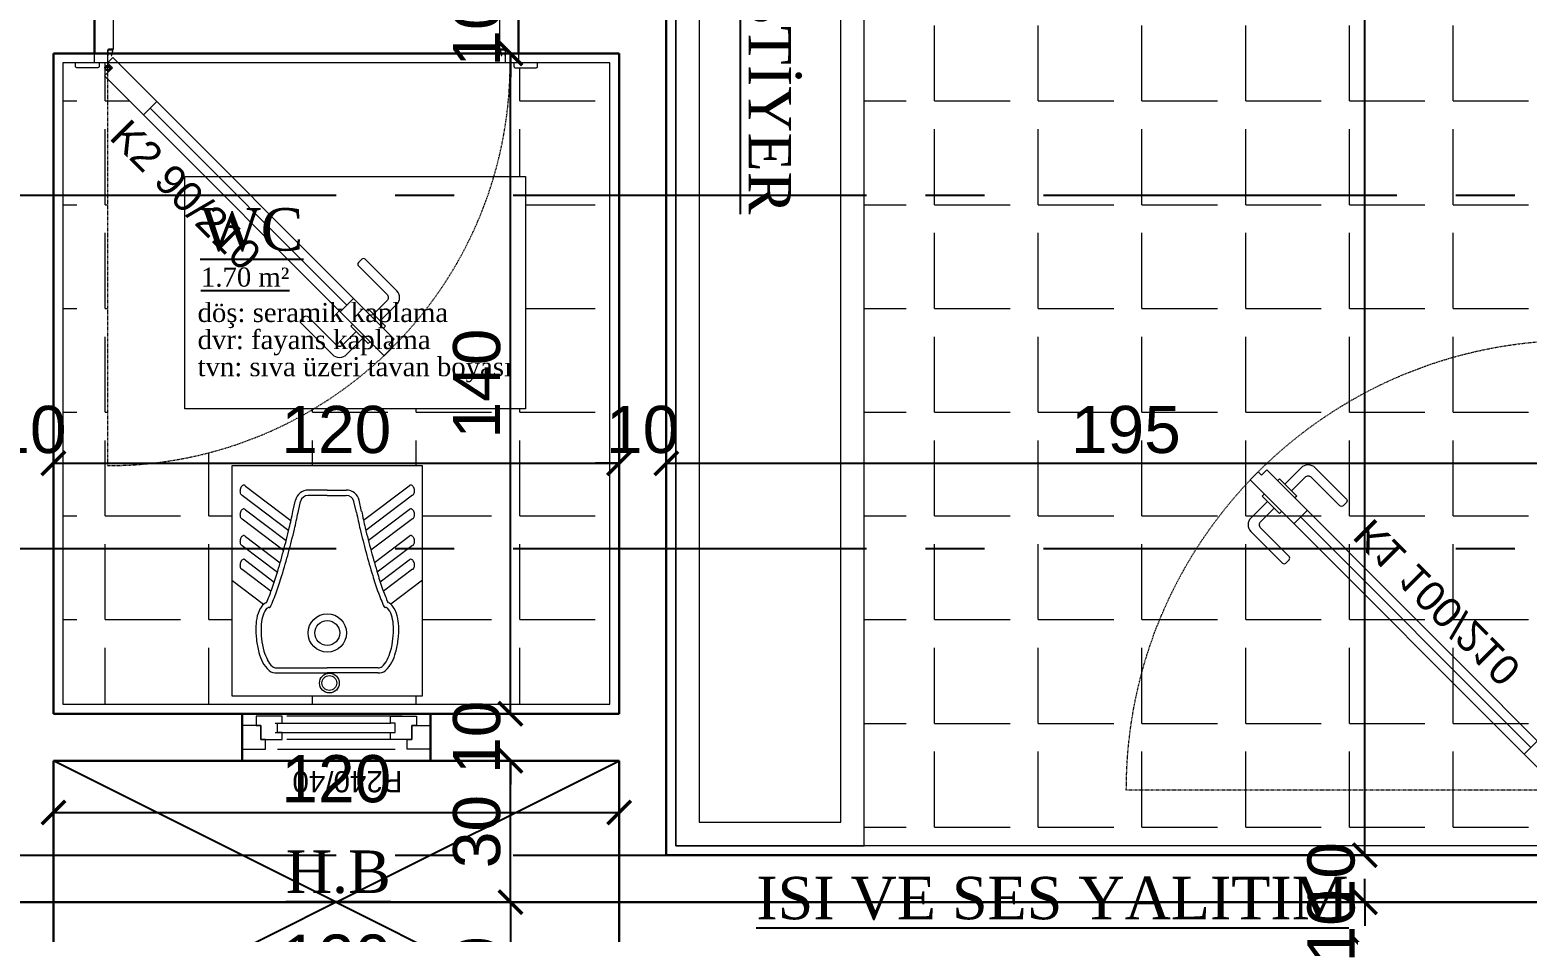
# Model space of a CAD drawing. Header units: millimetres. Extents: x 2778 to 13672, y 1832 to 5175.
# Drawn here: x 4261.6 to 4579.2, y 3648.9 to 3840.2 of the extents above; entities that cross this region are included whole.
import ezdxf

# ---------------------------------------------------------------- set-up
doc = ezdxf.new("R2010")
doc.units = ezdxf.units.MM
for name, pattern in [('CENTER2', [112.5, 75, -12.5, 12.5, -12.5]), ('DASHDOT2', [12.7, 6.35, -3.175, 0, -3.175]), ('DOTX2', [0.5, 0, -0.5])]:
    doc.linetypes.add(name, pattern=pattern)
doc.layers.add('7-DCR-FRN', color=8, linetype='Continuous')
doc.layers.add('Yazi', color=7, linetype='Continuous')
for name, color, linetype, lineweight in [('aks', 251, 'DASHDOT2', 35), ('duvar', 232, 'Continuous', 30), ('ince', 37, 'Continuous', 0), ('iz', 1, 'DOTX2', 20), ('kapı', 3, 'Continuous', 18), ('Kiris', 7, 'Continuous', 30), ('pencere', 4, 'Continuous', 18), ('sıva iç', 21, 'Continuous', 0), ('tefriş', 252, 'Continuous', 5), ('yazı', 11, 'Continuous', 20), ('z - tarama', 251, 'Continuous', 18), ('ölçü dış', 192, 'Continuous', 20), ('ÖLÇÜ İÇ', 7, 'Continuous', 9)]:
    doc.layers.add(name, color=color, linetype=linetype, lineweight=lineweight)
doc.styles.get("Standard").update_dxf_attribs({"font": 'arial.ttf'})
doc.styles.add('Times roman', font='times.ttf')
doc.dimstyles.new('zulay iç ölçü', dxfattribs={"dimtxt": 10, "dimasz": 5, "dimexe": 0.18, "dimexo": 0, "dimgap": 2, "dimtad": 3, "dimdec": 0, "dimzin": 0, "dimdsep": 46, "dimtxsty": 'Standard', "dimblk": 'ARCHTICK', "dimcen": 0.09, "dimse1": 1, "dimse2": 1, "dimadec": 0, "dimazin": 0, "dimtfac": 1, "dimtdec": 0, "dimtix": 1, "dimtofl": 0, "dimtmove": 0, "dimatfit": 3, "dimldrblk": 'ARCHTICK', "dimfxl": 1, "dimtolj": 1, "dimtzin": 0, "dimarcsym": 0})
pattern_1 = [(0, (-1057024.51, 409725.164), (0, 22), [16, -6]), (90, (-1057024.51, 409725.164), (-22, 1e-15), [16, -6])]

# ---------------------------------------------------------------- blocks, each defined once
blk = doc.blocks.new('_ArchTick')
at = {"color": 0, "linetype": 'ByBlock', "const_width": 0.15}
blk.add_lwpolyline([(-0.5, -0.5), (0.5, 0.5)], dxfattribs=at)
blk = doc.blocks.new('*D1829')
at = {"layer": 'Defpoints', "color": 0, "transparency": 16777216}
for p in [(4546.46, 3655.23), (4544.78, 3645.23), (4546.46, 3645.23)]:
    blk.add_point(p, dxfattribs=at)
at = {"layer": 'ÖLÇÜ İÇ', "color": 0, "lineweight": -2, "transparency": 16777216}
for p, q in [((4544.78, 3655.23), (4544.78, 3660.23)), ((4544.78, 3645.23), (4544.78, 3640.23))]:
    blk.add_line(p, q, dxfattribs=at)
at = {"layer": 'ÖLÇÜ İÇ', "color": 0, "lineweight": -2, "transparency": 16777216, "xscale": 5, "yscale": 5, "zscale": 5}
for p, rotation in [((4544.78, 3655.23), 270), ((4544.78, 3645.23), 90)]:
    blk.add_blockref('_ArchTick', p, dxfattribs=dict(at, rotation=rotation))
at = {"layer": 'ÖLÇÜ İÇ', "color": 0, "transparency": 16777216, "insert": (4537.67, 3650.23), "char_height": 10, "attachment_point": 5, "rotation": 90}
blk.add_mtext('\\A1;10', dxfattribs=at)
blk = doc.blocks.new('*D1834')
at = {"layer": 'Defpoints', "color": 0, "transparency": 16777216}
for p in [(4363.56, 3655.23), (4363.52, 3625.23), (4363.56, 3625.23)]:
    blk.add_point(p, dxfattribs=at)
at = {"layer": 'ÖLÇÜ İÇ', "color": 0, "lineweight": -2, "transparency": 16777216}
blk.add_line((4363.52, 3655.23), (4363.52, 3625.23), dxfattribs=at)
at = {"layer": 'ÖLÇÜ İÇ', "color": 0, "lineweight": -2, "transparency": 16777216, "xscale": 5, "yscale": 5, "zscale": 5}
for p, rotation in [((4363.52, 3655.23), 90), ((4363.52, 3625.23), 270)]:
    blk.add_blockref('_ArchTick', p, dxfattribs=dict(at, rotation=rotation))
at = {"layer": 'ÖLÇÜ İÇ', "color": 0, "transparency": 16777216, "insert": (4356.41, 3640.23), "char_height": 10, "attachment_point": 5, "rotation": 90}
blk.add_mtext('\\A1;30', dxfattribs=at)
blk = doc.blocks.new('*D1911')
at = {"layer": 'Defpoints', "color": 0, "transparency": 16777216}
for p in [(4266.58, 3640.23), (4386.58, 3640.23), (4386.58, 3636.2)]:
    blk.add_point(p, dxfattribs=at)
at = {"layer": 'ÖLÇÜ İÇ', "color": 0, "lineweight": -2, "transparency": 16777216}
blk.add_line((4266.58, 3636.2), (4386.58, 3636.2), dxfattribs=at)
at = {"layer": 'ÖLÇÜ İÇ', "color": 0, "lineweight": -2, "transparency": 16777216, "xscale": 5, "yscale": 5, "zscale": 5, "rotation": 180}
blk.add_blockref('_ArchTick', (4266.58, 3636.2), dxfattribs=at)
at = {"layer": 'ÖLÇÜ İÇ', "color": 0, "lineweight": -2, "transparency": 16777216, "xscale": 5, "yscale": 5, "zscale": 5}
blk.add_blockref('_ArchTick', (4386.58, 3636.2), dxfattribs=at)
at = {"layer": 'ÖLÇÜ İÇ', "color": 0, "transparency": 16777216, "insert": (4326.58, 3643.31), "char_height": 10, "attachment_point": 5}
blk.add_mtext('\\A1;120', dxfattribs=at)
blk = doc.blocks.new('HJHJJKJK')
at = {"layer": 'duvar'}
for p, q in [((755300.98, -267417.82), (755300.98, -267427.82)), ((755340.98, -267417.82), (755340.98, -267427.82))]:
    blk.add_line(p, q, dxfattribs=at)
at = {"layer": 'ince'}
for p, q in [((755333.48, -267420.32), (755308.48, -267420.32)), ((755306.98, -267422.32), (755331.48, -267422.32)), ((755306.98, -267427.32), (755331.48, -267427.32))]:
    blk.add_line(p, q, dxfattribs=at)
for points in [[(755333.98, -267423.82), (755309.48, -267423.82)], [(755333.98, -267425.82), (755309.48, -267425.82)]]:
    blk.add_lwpolyline(points, dxfattribs=at)
at = {"layer": 'iz'}
for p, q in [((755300.98, -267417.82), (755340.98, -267417.82)), ((755340.98, -267427.82), (755300.98, -267427.82))]:
    blk.add_line(p, q, dxfattribs=at)
at = {"layer": 'pencere'}
for points in [[(755300.98, -267420.32), (755305.98, -267420.32), (755305.98, -267422.32), (755304.98, -267422.32), (755304.98, -267425.32), (755300.98, -267425.32)], [(755340.98, -267420.32), (755335.98, -267420.32), (755335.98, -267422.32), (755336.98, -267422.32), (755336.98, -267425.32), (755340.98, -267425.32)]]:
    blk.add_lwpolyline(points, dxfattribs=at)
for points in [[(755303.98, -267425.32), (755304.98, -267425.32), (755304.98, -267422.32), (755309.48, -267422.32), (755309.48, -267423.82), (755308.48, -267423.82), (755308.48, -267425.82), (755309.48, -267425.82), (755309.48, -267427.32), (755303.98, -267427.32)], [(755337.98, -267425.32), (755336.98, -267425.32), (755336.98, -267422.32), (755332.48, -267422.32), (755332.48, -267423.82), (755333.48, -267423.82), (755333.48, -267425.82), (755332.48, -267425.82), (755332.48, -267427.32), (755337.98, -267427.32)]]:
    blk.add_lwpolyline(points, close=True, dxfattribs=at)
at = {"layer": 'yazı'}
blk.add_text('P240/40', height=4.491, dxfattribs=at).set_placement((755306.93, -267415.63))
blk = doc.blocks.new('sadsfsfsf')
at = {"layer": 'ince'}
for p, q in [((0.7, 0), (-0.7, 0)), ((0, 0.7), (0, -0.7))]:
    blk.add_line(p, q, dxfattribs=at)
for radius in [0.6, 0.45]:
    blk.add_circle((0, 0), radius, dxfattribs=at)
blk = doc.blocks.new('eddeded')
at = {"layer": 'duvar'}
for p, q in [((-48.21, 54.38), (-38.21, 54.38)), ((-48.21, -35.62), (-38.21, -35.62))]:
    blk.add_line(p, q, dxfattribs=at)
at = {"layer": 'ince'}
blk.add_line((-26.6, -23.78), (15.13, 17.96), dxfattribs=at)
for points in [[(-50.21, 53.38), (-50.96, 53.38, -0.414214), (-51.21, 53.63), (-51.21, 58.13, -0.414214), (-50.96, 58.38), (-50.21, 58.38)], [(-36.21, 53.38), (-35.46, 53.38, 0.414214), (-35.21, 53.63), (-35.21, 58.13, 0.414214), (-35.46, 58.38), (-36.21, 58.38)], [(-50.21, -34.62), (-50.96, -34.62, 0.414214), (-51.21, -34.87), (-51.21, -39.37, 0.414214), (-50.96, -39.62), (-50.21, -39.62)], [(-36.21, -34.62), (-35.46, -34.62, -0.414214), (-35.21, -34.87), (-35.21, -39.37, -0.414214), (-35.46, -39.62), (-36.21, -39.62)]]:
    blk.add_lwpolyline(points, format="xyb", dxfattribs=at)
for points in [[(-39.11, 51.33), (-39.11, 50.38), (-37.81, 50.68), (-37.81, 50.81, -0.112206), (-37.91, 50.76), (-38.72, 50.57, -0.482314), (-39.02, 50.82), (-39.02, 51.24, -0.414214), (-38.77, 51.49), (-37.97, 51.49, -0.170049), (-37.81, 51.43), (-37.81, 51.58), (-38.86, 51.58, 0.414214)], [(17.08, 23.59), (18.49, 25), (14.96, 28.54, 0.414214), (12.13, 28.54), (5.41, 21.82, 0.414214), (5.41, 21.11), (6.12, 20.4, 0.414214), (6.83, 20.4), (12.84, 26.41, -0.414214), (14.25, 26.41)], [(20.76, 19.91), (22.17, 21.32), (25.71, 17.79, -0.414214), (25.71, 14.96), (18.99, 8.24, -0.414214), (18.28, 8.24), (17.58, 8.95, -0.414214), (17.58, 9.66), (23.59, 15.67, 0.414214), (23.59, 17.08)], [(-39.11, -31.62), (-39.11, -32.57, 0.414214), (-38.86, -32.82), (-37.81, -32.82), (-37.81, -32.67, -0.170049), (-37.97, -32.73), (-38.77, -32.73, -0.414214), (-39.02, -32.48), (-39.02, -32.06, -0.482314), (-38.72, -31.81), (-37.91, -32, -0.112206), (-37.81, -32.05), (-37.81, -31.92)]]:
    blk.add_lwpolyline(points, format="xyb", close=True, dxfattribs=at)
for points in [[(20.04, 25.7), (19.62, 26.12), (15.96, 22.47), (16.38, 22.04)], [(22.87, 22.87), (23.29, 22.44), (19.64, 18.79), (19.21, 19.21)]]:
    blk.add_lwpolyline(points, dxfattribs=at)
at = {"layer": 'iz', "ltscale": 0.1}
for p, q in [((-48.21, -35.62), (-48.21, 54.38)), ((-38.21, -35.62), (-38.21, 54.38)), ((-36.21, -32.82), (49.19, -32.82))]:
    blk.add_line(p, q, dxfattribs=at)
blk.add_arc((-36.22, -32.83), 85.41, 0.0042, 89.9958, dxfattribs=at)
at = {"layer": 'kapı'}
for p, q in [((13.72, 19.37), (16.54, 16.54)), ((-28.02, -22.36), (-25.19, -25.19))]:
    blk.add_line(p, q, dxfattribs=at)
for points in [[(-36.21, 54.38), (-36.21, 51.58), (-38.86, 51.58, 0.414214), (-39.11, 51.33), (-39.11, 50.38), (-50.21, 50.38), (-50.21, 54.38)], [(-50.21, -35.62), (-50.21, -31.62), (-39.11, -31.62), (-39.11, -32.57, 0.414214), (-38.86, -32.82), (-36.21, -32.82), (-36.21, -35.62), (-36.21, -35.62)]]:
    blk.add_lwpolyline(points, format="xyb", dxfattribs=at)
blk.add_lwpolyline([(-36.21, -32.82), (-35.15, -31.76), (-33.46, -33.46), (25.87, 25.87), (24.17, 27.57), (23.47, 26.86), (22.33, 27.99), (-37.35, -31.69), (-36.21, -32.82)], dxfattribs=at)
at = {"layer": 'sıva iç'}
for p, q in [((-48.21, 54.38), (-50.21, 54.38)), ((-38.21, 54.38), (-36.21, 54.38)), ((-48.21, -35.62), (-50.21, -35.62)), ((-36.21, -35.62), (-38.21, -35.62))]:
    blk.add_line(p, q, dxfattribs=at)
at = {"layer": 'ölçü dış'}
blk.add_line((-38.21, -35.62), (-48.21, -35.62), dxfattribs=at)
at = {"layer": 'ince', "rotation": 90}
blk.add_blockref('sadsfsfsf', (-35.15, -32.82), dxfattribs=at)
at = {"layer": 'yazı'}
blk.add_text('K2 90/210', height=6.328, rotation=45, dxfattribs=at).set_placement((-20.24, -32.71))
blk = doc.blocks.new('4545')
at = {"layer": 'duvar'}
for p, q in [((1011935.67, -373952.46), (1011935.67, -373932.46)), ((1012035.67, -373952.46), (1012035.67, -373932.46))]:
    blk.add_line(p, q, dxfattribs=at)
at = {"layer": 'ince'}
blk.add_line((1012023.82, -373920.85), (1011975.02, -373872.05), dxfattribs=at)
for points in [[(1011973.07, -373866.42), (1011971.65, -373865.01), (1011975.19, -373861.47, -0.414214), (1011978.02, -373861.47), (1011984.73, -373868.19, -0.414214), (1011984.73, -373868.9), (1011984.03, -373869.6, -0.414214), (1011983.32, -373869.6), (1011977.31, -373863.59, 0.414214), (1011975.89, -373863.59)], [(1011969.39, -373870.1), (1011967.98, -373868.68), (1011964.44, -373872.22, 0.414214), (1011964.44, -373875.05), (1011971.16, -373881.76, 0.414214), (1011971.86, -373881.76), (1011972.57, -373881.06, 0.414214), (1011972.57, -373880.35), (1011966.56, -373874.34, -0.414214), (1011966.56, -373872.93)], [(1011938.72, -373933.36), (1011939.67, -373933.36), (1011939.37, -373932.06), (1011939.24, -373932.06, -0.112206), (1011939.29, -373932.16), (1011939.47, -373932.97, -0.482314), (1011939.23, -373933.27), (1011938.81, -373933.27, -0.414214), (1011938.56, -373933.02), (1011938.56, -373932.22, -0.170049), (1011938.61, -373932.06), (1011938.47, -373932.06), (1011938.47, -373933.11, 0.414214)], [(1012031.67, -373933.36), (1012032.62, -373933.36, 0.414214), (1012032.87, -373933.11), (1012032.87, -373932.06), (1012032.72, -373932.06, -0.170049), (1012032.77, -373932.22), (1012032.77, -373933.02, -0.414214), (1012032.52, -373933.27), (1012032.1, -373933.27, -0.482314), (1012031.86, -373932.97), (1012032.05, -373932.16, -0.112206), (1012032.09, -373932.06), (1012031.97, -373932.06)]]:
    blk.add_lwpolyline(points, format="xyb", close=True, dxfattribs=at)
for points in [[(1011970.11, -373864.31), (1011970.53, -373863.89), (1011974.19, -373867.54), (1011973.76, -373867.97)], [(1011967.28, -373867.14), (1011966.85, -373867.56), (1011970.51, -373871.22), (1011970.93, -373870.79)]]:
    blk.add_lwpolyline(points, dxfattribs=at)
for points in [[(1011936.67, -373930.46), (1011936.67, -373929.71, 0.414214), (1011936.42, -373929.46), (1011931.92, -373929.46, 0.414214), (1011931.67, -373929.71), (1011931.67, -373930.46)], [(1012034.67, -373930.46), (1012034.67, -373929.71, -0.414214), (1012034.92, -373929.46), (1012039.42, -373929.46, -0.414214), (1012039.67, -373929.71), (1012039.67, -373930.46)], [(1011936.67, -373954.46), (1011936.67, -373955.21, -0.414214), (1011936.42, -373955.46), (1011931.92, -373955.46, -0.414214), (1011931.67, -373955.21), (1011931.67, -373954.46)], [(1012034.67, -373954.46), (1012034.67, -373955.21, 0.414214), (1012034.92, -373955.46), (1012039.42, -373955.46, 0.414214), (1012039.67, -373955.21), (1012039.67, -373954.46)]]:
    blk.add_lwpolyline(points, format="xyb", dxfattribs=at)
at = {"layer": 'iz', "ltscale": 0.1}
for p, q in [((1012032.87, -373930.46), (1012032.87, -373835.06)), ((1012035.67, -373932.46), (1011935.67, -373932.46)), ((1012035.67, -373952.46), (1011935.67, -373952.46))]:
    blk.add_line(p, q, dxfattribs=at)
blk.add_arc((1012032.87, -373930.46), 95.4, 90, 180, dxfattribs=at)
at = {"layer": 'kapı'}
for p, q in [((1011973.6, -373873.46), (1011976.43, -373870.63)), ((1012022.41, -373922.27), (1012025.24, -373919.44))]:
    blk.add_line(p, q, dxfattribs=at)
blk.add_lwpolyline([(1012032.87, -373930.46), (1012031.81, -373929.4), (1012033.5, -373927.71), (1011967.11, -373861.31), (1011965.41, -373863), (1011966.12, -373863.71), (1011964.98, -373864.84), (1012031.73, -373931.59), (1012032.87, -373930.46)], dxfattribs=at)
for points in [[(1011935.67, -373930.46), (1011938.47, -373930.46), (1011938.47, -373933.11, 0.414214), (1011938.72, -373933.36), (1011939.67, -373933.36), (1011939.67, -373954.46), (1011935.67, -373954.46)], [(1012035.67, -373954.46), (1012031.67, -373954.46), (1012031.67, -373933.36), (1012032.62, -373933.36, 0.414214), (1012032.87, -373933.11), (1012032.87, -373930.46), (1012035.67, -373930.46), (1012035.67, -373930.46)]]:
    blk.add_lwpolyline(points, format="xyb", dxfattribs=at)
at = {"layer": 'sıva iç'}
for p, q in [((1011935.67, -373932.46), (1011935.67, -373930.46)), ((1012035.67, -373930.46), (1012035.67, -373932.46)), ((1011935.67, -373952.46), (1011935.67, -373954.46)), ((1012035.67, -373952.46), (1012035.67, -373954.46))]:
    blk.add_line(p, q, dxfattribs=at)
at = {"layer": 'ince', "rotation": 180}
blk.add_blockref('sadsfsfsf', (1012032.87, -373929.4), dxfattribs=at)
at = {"layer": 'yazı'}
blk.add_text('K1 100/210', height=6.328, rotation=315, dxfattribs=at).set_placement((1011974.88, -373887.22))
blk = doc.blocks.new('cvbhmgmh')
at = {"layer": 'tefriş'}
for p, q in [((24.25, 0), (-24.25, 0)), ((-24.25, 0), (-24.25, -58.5)), ((24.25, -58.5), (24.25, 0)), ((-12.98, -5.83), (0, -5.83)), ((-12.98, -7.17), (0, -7.17)), ((12.98, -5.83), (0, -5.83)), ((12.98, -7.17), (0, -7.17)), ((-14.62, -22.5), (-14.75, -22.5)), ((14.62, -22.5), (14.75, -22.5)), ((-24.25, -29.39), (-16.2, -23.29)), ((-21.68, -32.22), (-14.27, -26.61)), ((21.68, -32.22), (14.27, -26.61)), ((24.25, -29.39), (16.2, -23.29)), ((-20.82, -34.49), (-13.48, -28.94)), ((20.82, -34.49), (13.48, -28.94)), ((-21.68, -38.25), (-12.7, -31.46)), ((-20.82, -40.53), (-11.99, -33.85)), ((20.82, -40.53), (11.99, -33.85)), ((21.68, -38.25), (12.7, -31.46)), ((-21.68, -45.04), (-11.1, -37.04)), ((21.68, -45.04), (11.1, -37.04)), ((-20.82, -47.32), (-10.46, -39.48)), ((20.82, -47.32), (10.46, -39.48)), ((-21.68, -51.08), (-9.81, -42.09)), ((-20.82, -53.35), (-9.23, -44.58)), ((20.82, -53.35), (9.23, -44.58)), ((21.68, -51.08), (9.81, -42.09)), ((-8.74, -46.93), (-8.09, -49.75)), ((-7.43, -46.63), (-6.79, -49.45)), ((7.43, -46.63), (6.79, -49.45)), ((8.74, -46.93), (8.09, -49.75)), ((0, -51), (-4.84, -51)), ((0, -52.34), (-4.84, -52.34)), ((0, -51), (4.84, -51)), ((0, -52.34), (4.84, -52.34)), ((-24.25, -58.5), (24.25, -58.5))]:
    blk.add_line(p, q, dxfattribs=at)
for centre, radius in [((-0.53, -3.27), 2.51), ((-0.53, -3.27), 1.89), ((0, -16), 4.88), ((0, -16), 3.16)]:
    blk.add_circle(centre, radius, dxfattribs=at)
for centre, radius, start, end in [((-10.06, -11.81), 7.15, 131.6261, 153.1042), ((-10.06, -11.81), 5.82, 131.6261, 153.1042), ((-13.12, -8.37), 2.55, 83.4266, 131.6261), ((-13.12, -8.37), 1.21, 83.4266, 131.6261), ((13.12, -8.37), 2.55, 48.3739, 96.5734), ((13.12, -8.37), 1.21, 48.3739, 96.5734), ((10.06, -11.81), 5.82, 26.8958, 48.3739), ((10.06, -11.81), 7.15, 26.8958, 48.3739), ((3.95, -16.89), 22.13, 164.705, 173.4266), ((-4.75, -14.51), 13.11, 153.1042, 164.705), ((3.95, -16.89), 20.8, 164.705, 173.4266), ((-4.75, -14.51), 11.77, 153.1042, 164.705), ((4.75, -14.51), 11.77, 15.295, 26.8958), ((-3.95, -16.89), 20.8, 6.5734, 15.295), ((4.75, -14.51), 13.11, 15.295, 26.8958), ((-3.95, -16.89), 22.13, 6.5734, 15.295), ((3.95, -16.89), 22.13, 173.4266, 182.1481), ((3.95, -16.89), 20.8, 173.4266, 182.1481), ((-3.95, -16.89), 20.8, 357.8519, 6.5734), ((-3.95, -16.89), 22.13, 357.8519, 6.5734), ((-5.07, -17.23), 13.11, 182.1481, 193.749), ((-5.07, -17.23), 11.77, 182.1481, 193.749), ((5.07, -17.23), 11.77, 346.251, 357.8519), ((5.07, -17.23), 13.11, 346.251, 357.8519), ((-10.85, -18.64), 7.15, 193.749, 215.2271), ((-14.61, -21.3), 2.55, 215.2271, 250.9857), ((-10.85, -18.64), 5.82, 193.749, 215.2271), ((-14.61, -21.3), 1.21, 215.2271, 263.4266), ((-14.69, -22.74), 0.248, 74.8258, 105.1742), ((-14.69, -22.74), 0.248, 24.9415, 74.8258), ((-52.37, -40.26), 41.8, 19.2527, 24.9415), ((52.37, -40.26), 41.8, 155.0585, 160.7473), ((14.69, -22.74), 0.248, 105.1742, 155.0585), ((14.69, -22.74), 0.248, 74.8258, 105.1742), ((14.61, -21.3), 1.21, 276.5734, 324.7729), ((14.61, -21.3), 2.55, 289.0143, 324.7729), ((10.85, -18.64), 5.82, 324.7729, 346.251), ((10.85, -18.64), 7.15, 324.7729, 346.251), ((-52.37, -40.26), 40.46, 19.2527, 24.1501), ((-111.11, -60.78), 104.03, 16.8659, 19.2527), ((111.11, -60.78), 104.03, 160.7473, 163.1341), ((52.37, -40.26), 40.46, 155.8499, 160.7473), ((-111.11, -60.78), 102.69, 16.8659, 19.2527), ((111.11, -60.78), 102.69, 160.7473, 163.1341), ((-20.74, -33.17), 1.46, 161.3493, 178.1131), ((-20.02, -33.19), 2.19, 178.1131, 191.7977), ((-20.02, -33.19), 2.19, 191.7977, 205.4823), ((-21.23, -33), 0.945, 136.968, 161.3493), ((-20.67, -33.5), 1.46, 205.4823, 222.2461), ((-21.59, -32.67), 0.462, 101.7977, 136.968), ((-209.7, -90.67), 205.71, 15.1742, 16.8659), ((-209.7, -90.67), 207.05, 15.1742, 16.8659), ((209.7, -90.67), 207.05, 163.1341, 164.8258), ((209.7, -90.67), 205.71, 163.1341, 164.8258), ((21.59, -32.67), 0.462, 43.032, 78.2023), ((20.67, -33.5), 1.46, 317.7539, 334.5177), ((21.23, -33), 0.945, 18.6507, 43.032), ((20.02, -33.19), 2.19, 334.5177, 348.2023), ((20.74, -33.17), 1.46, 1.8869, 18.6507), ((20.02, -33.19), 2.19, 348.2023, 1.8869), ((-21.05, -33.85), 0.945, 222.2461, 246.6274), ((-21.25, -34.29), 0.462, 246.6274, 281.7977), ((-21.25, -34.29), 0.462, 281.7977, 316.968), ((-21.6, -33.96), 0.945, 316.968, 326.1177), ((-209.7, -90.67), 205.71, 13.4824, 15.1742), ((-209.7, -90.67), 207.05, 13.4824, 15.1742), ((209.7, -90.67), 207.05, 164.8258, 166.5176), ((209.7, -90.67), 205.71, 164.8258, 166.5176), ((21.6, -33.96), 0.945, 213.8823, 223.032), ((21.25, -34.29), 0.462, 223.032, 258.2023), ((21.25, -34.29), 0.462, 258.2023, 293.3726), ((21.05, -33.85), 0.945, 293.3726, 317.7539), ((-20.74, -39.2), 1.46, 161.3493, 178.1131), ((-20.02, -39.22), 2.19, 178.1131, 191.7977), ((-20.02, -39.22), 2.19, 191.7977, 205.4823), ((-21.23, -39.04), 0.945, 136.968, 161.3493), ((-20.67, -39.54), 1.46, 205.4823, 222.2461), ((-21.59, -38.71), 0.462, 101.7977, 136.968), ((-21.05, -39.88), 0.945, 222.2461, 246.6274), ((-21.25, -40.33), 0.462, 246.6274, 281.7977), ((-21.25, -40.33), 0.462, 281.7977, 316.968), ((-21.6, -40), 0.945, 316.968, 326.1177), ((21.6, -40), 0.945, 213.8823, 223.032), ((21.25, -40.33), 0.462, 223.032, 258.2023), ((21.25, -40.33), 0.462, 258.2023, 293.3726), ((21.05, -39.88), 0.945, 293.3726, 317.7539), ((21.59, -38.71), 0.462, 43.032, 78.2023), ((20.67, -39.54), 1.46, 317.7539, 334.5177), ((21.23, -39.04), 0.945, 18.6507, 43.032), ((20.02, -39.22), 2.19, 334.5177, 348.2023), ((20.74, -39.2), 1.46, 1.8869, 18.6507), ((20.02, -39.22), 2.19, 348.2023, 1.8869), ((-20.74, -45.99), 1.46, 161.3493, 178.1131), ((-21.23, -45.83), 0.945, 136.968, 161.3493), ((-21.59, -45.5), 0.462, 101.7977, 136.968), ((-109.52, -66.65), 102.69, 11.0956, 13.4824), ((-109.52, -66.65), 104.03, 11.0956, 13.4824), ((109.52, -66.65), 104.03, 166.5176, 168.9044), ((109.52, -66.65), 102.69, 166.5176, 168.9044), ((21.59, -45.5), 0.462, 43.032, 78.2023), ((21.23, -45.83), 0.945, 18.6507, 43.032), ((20.74, -45.99), 1.46, 1.8869, 18.6507), ((-20.02, -46.01), 2.19, 178.1131, 191.7977), ((-20.02, -46.01), 2.19, 191.7977, 205.4823), ((-20.67, -46.33), 1.46, 205.4823, 222.2461), ((-21.05, -46.67), 0.945, 222.2461, 246.6274), ((-21.25, -47.12), 0.462, 246.6274, 281.7977), ((-21.25, -47.12), 0.462, 281.7977, 316.968), ((-21.6, -46.79), 0.945, 316.968, 326.1177), ((-4.84, -49), 2, 192.9449, 270), ((4.84, -49), 2, 270, 347.0551), ((21.6, -46.79), 0.945, 213.8823, 223.032), ((21.25, -47.12), 0.462, 223.032, 258.2023), ((21.25, -47.12), 0.462, 258.2023, 293.3726), ((21.05, -46.67), 0.945, 293.3726, 317.7539), ((20.67, -46.33), 1.46, 317.7539, 334.5177), ((20.02, -46.01), 2.19, 334.5177, 348.2023), ((20.02, -46.01), 2.19, 348.2023, 1.8869), ((-20.74, -52.03), 1.46, 161.3493, 178.1131), ((-20.02, -52.05), 2.19, 178.1131, 191.7977), ((-20.02, -52.05), 2.19, 191.7977, 205.4823), ((-21.23, -51.86), 0.945, 136.968, 161.3493), ((-20.67, -52.36), 1.46, 205.4823, 222.2461), ((-21.59, -51.53), 0.462, 101.7977, 136.968), ((-4.84, -49), 3.34, 192.9449, 270), ((4.84, -49), 3.34, 270, 347.0551), ((21.59, -51.53), 0.462, 43.032, 78.2023), ((20.67, -52.36), 1.46, 317.7539, 334.5177), ((21.23, -51.86), 0.945, 18.6507, 43.032), ((20.02, -52.05), 2.19, 334.5177, 348.2023), ((20.74, -52.03), 1.46, 1.8869, 18.6507), ((20.02, -52.05), 2.19, 348.2023, 1.8869), ((-21.05, -52.71), 0.945, 222.2461, 246.6274), ((-21.25, -53.15), 0.462, 246.6274, 281.7977), ((-21.25, -53.15), 0.462, 281.7977, 316.968), ((-21.6, -52.82), 0.945, 316.968, 326.1177), ((21.6, -52.82), 0.945, 213.8823, 223.032), ((21.25, -53.15), 0.462, 223.032, 258.2023), ((21.25, -53.15), 0.462, 258.2023, 293.3726), ((21.05, -52.71), 0.945, 293.3726, 317.7539)]:
    blk.add_arc(centre, radius, start, end, dxfattribs=at)
blk = doc.blocks.new('*U318')
at = {"layer": '7-DCR-FRN', "lineweight": 9}
for points in [[(350, 40), (350, 0), (0, 0), (0, 40)], [(350, 40), (350, 0), (0, 0), (0, 40)], [(345, 35), (345, 5), (5, 5), (5, 35)]]:
    blk.add_lwpolyline(points, close=True, dxfattribs=at)
blk = doc.blocks.new('*D1986')
at = {"layer": 'Defpoints', "color": 0, "transparency": 16777216}
for p in [(4544.78, 3665.23), (4546.46, 3665.23), (4546.46, 3655.23)]:
    blk.add_point(p, dxfattribs=at)
at = {"layer": 'ÖLÇÜ İÇ', "color": 0, "lineweight": -2, "transparency": 16777216}
for p, q in [((4544.78, 3665.23), (4544.78, 3670.23)), ((4544.78, 3655.23), (4544.78, 3650.23))]:
    blk.add_line(p, q, dxfattribs=at)
at = {"layer": 'ÖLÇÜ İÇ', "color": 0, "lineweight": -2, "transparency": 16777216, "xscale": 5, "yscale": 5, "zscale": 5}
for p, rotation in [((4544.78, 3665.23), 270), ((4544.78, 3655.23), 90)]:
    blk.add_blockref('_ArchTick', p, dxfattribs=dict(at, rotation=rotation))
at = {"layer": 'ÖLÇÜ İÇ', "color": 0, "transparency": 16777216, "insert": (4537.67, 3660.23), "char_height": 10, "attachment_point": 5, "rotation": 90}
blk.add_mtext('\\A1;10', dxfattribs=at)
blk = doc.blocks.new('*D1987')
at = {"layer": 'Defpoints', "color": 0, "transparency": 16777216}
for p in [(4544.78, 4145.23), (4544.78, 4145.23), (4546.46, 3665.23)]:
    blk.add_point(p, dxfattribs=at)
at = {"layer": 'ÖLÇÜ İÇ', "color": 0, "lineweight": -2, "transparency": 16777216}
blk.add_line((4544.78, 3665.23), (4544.78, 4145.23), dxfattribs=at)
at = {"layer": 'ÖLÇÜ İÇ', "color": 0, "lineweight": -2, "transparency": 16777216, "xscale": 5, "yscale": 5, "zscale": 5}
for p, rotation in [((4544.78, 4145.23), 90), ((4544.78, 3665.23), 270)]:
    blk.add_blockref('_ArchTick', p, dxfattribs=dict(at, rotation=rotation))
at = {"layer": 'ÖLÇÜ İÇ', "color": 0, "transparency": 16777216, "insert": (4537.67, 3905.23), "char_height": 10, "attachment_point": 5, "rotation": 90}
blk.add_mtext('\\A1;480', dxfattribs=at)
blk = doc.blocks.new('*D1991')
at = {"layer": 'Defpoints', "color": 0, "transparency": 16777216}
for p in [(4363.52, 3685.23), (4363.56, 3685.23), (4363.56, 3655.23)]:
    blk.add_point(p, dxfattribs=at)
at = {"layer": 'ÖLÇÜ İÇ', "color": 0, "lineweight": -2, "transparency": 16777216}
blk.add_line((4363.52, 3655.23), (4363.52, 3685.23), dxfattribs=at)
at = {"layer": 'ÖLÇÜ İÇ', "color": 0, "lineweight": -2, "transparency": 16777216, "xscale": 5, "yscale": 5, "zscale": 5}
for p, rotation in [((4363.52, 3685.23), 90), ((4363.52, 3655.23), 270)]:
    blk.add_blockref('_ArchTick', p, dxfattribs=dict(at, rotation=rotation))
at = {"layer": 'ÖLÇÜ İÇ', "color": 0, "transparency": 16777216, "insert": (4356.41, 3670.23), "char_height": 10, "attachment_point": 5, "rotation": 90}
blk.add_mtext('\\A1;30', dxfattribs=at)
blk = doc.blocks.new('*D1992')
at = {"layer": 'Defpoints', "color": 0, "transparency": 16777216}
for p in [(4363.52, 3695.23), (4363.52, 3695.23), (4363.56, 3685.23)]:
    blk.add_point(p, dxfattribs=at)
at = {"layer": 'ÖLÇÜ İÇ', "color": 0, "lineweight": -2, "transparency": 16777216}
for p, q in [((4363.52, 3695.23), (4363.52, 3700.23)), ((4363.52, 3685.23), (4363.52, 3680.23))]:
    blk.add_line(p, q, dxfattribs=at)
at = {"layer": 'ÖLÇÜ İÇ', "color": 0, "lineweight": -2, "transparency": 16777216, "xscale": 5, "yscale": 5, "zscale": 5}
for p, rotation in [((4363.52, 3695.23), 270), ((4363.52, 3685.23), 90)]:
    blk.add_blockref('_ArchTick', p, dxfattribs=dict(at, rotation=rotation))
at = {"layer": 'ÖLÇÜ İÇ', "color": 0, "transparency": 16777216, "insert": (4356.41, 3690.23), "char_height": 10, "attachment_point": 5, "rotation": 90}
blk.add_mtext('\\A1;10', dxfattribs=at)
blk = doc.blocks.new('*D1993')
at = {"layer": 'Defpoints', "color": 0, "transparency": 16777216}
for p in [(4363.52, 3835.23), (4369.05, 3835.23), (4363.52, 3695.23)]:
    blk.add_point(p, dxfattribs=at)
at = {"layer": 'ÖLÇÜ İÇ', "color": 0, "lineweight": -2, "transparency": 16777216}
blk.add_line((4363.52, 3695.23), (4363.52, 3835.23), dxfattribs=at)
at = {"layer": 'ÖLÇÜ İÇ', "color": 0, "lineweight": -2, "transparency": 16777216, "xscale": 5, "yscale": 5, "zscale": 5}
for p, rotation in [((4363.52, 3835.23), 90), ((4363.52, 3695.23), 270)]:
    blk.add_blockref('_ArchTick', p, dxfattribs=dict(at, rotation=rotation))
at = {"layer": 'ÖLÇÜ İÇ', "color": 0, "transparency": 16777216, "insert": (4356.41, 3765.23), "char_height": 10, "attachment_point": 5, "rotation": 90}
blk.add_mtext('\\A1;140', dxfattribs=at)
blk = doc.blocks.new('*D1994')
at = {"layer": 'Defpoints', "color": 0, "transparency": 16777216}
for p in [(4363.52, 3845.23), (4370.3, 3845.23), (4369.05, 3835.23)]:
    blk.add_point(p, dxfattribs=at)
at = {"layer": 'ÖLÇÜ İÇ', "color": 0, "lineweight": -2, "transparency": 16777216}
for p, q in [((4363.52, 3845.23), (4363.52, 3850.23)), ((4363.52, 3835.23), (4363.52, 3830.23))]:
    blk.add_line(p, q, dxfattribs=at)
at = {"layer": 'ÖLÇÜ İÇ', "color": 0, "lineweight": -2, "transparency": 16777216, "xscale": 5, "yscale": 5, "zscale": 5}
for p, rotation in [((4363.52, 3845.23), 270), ((4363.52, 3835.23), 90)]:
    blk.add_blockref('_ArchTick', p, dxfattribs=dict(at, rotation=rotation))
at = {"layer": 'ÖLÇÜ İÇ', "color": 0, "transparency": 16777216, "insert": (4356.41, 3840.23), "char_height": 10, "attachment_point": 5, "rotation": 90}
blk.add_mtext('\\A1;10', dxfattribs=at)
blk = doc.blocks.new('*D2063')
at = {"layer": 'Defpoints', "color": 0, "transparency": 16777216}
for p in [(4256.58, 3748.33), (4266.58, 3748.33), (4266.58, 3748.33)]:
    blk.add_point(p, dxfattribs=at)
at = {"layer": 'ÖLÇÜ İÇ', "color": 0, "lineweight": -2, "transparency": 16777216}
for p, q in [((4256.58, 3748.33), (4251.58, 3748.33)), ((4266.58, 3748.33), (4271.58, 3748.33))]:
    blk.add_line(p, q, dxfattribs=at)
at = {"layer": 'ÖLÇÜ İÇ', "color": 0, "lineweight": -2, "transparency": 16777216, "xscale": 5, "yscale": 5, "zscale": 5}
blk.add_blockref('_ArchTick', (4256.58, 3748.33), dxfattribs=at)
at = {"layer": 'ÖLÇÜ İÇ', "color": 0, "lineweight": -2, "transparency": 16777216, "xscale": 5, "yscale": 5, "zscale": 5, "rotation": 180}
blk.add_blockref('_ArchTick', (4266.58, 3748.33), dxfattribs=at)
at = {"layer": 'ÖLÇÜ İÇ', "color": 0, "transparency": 16777216, "insert": (4261.58, 3755.44), "char_height": 10, "attachment_point": 5}
blk.add_mtext('\\A1;10', dxfattribs=at)
blk = doc.blocks.new('*D2064')
at = {"layer": 'Defpoints', "color": 0, "transparency": 16777216}
for p in [(4266.58, 3748.33), (4386.58, 3748.33), (4386.58, 3748.33)]:
    blk.add_point(p, dxfattribs=at)
at = {"layer": 'ÖLÇÜ İÇ', "color": 0, "lineweight": -2, "transparency": 16777216}
blk.add_line((4266.58, 3748.33), (4386.58, 3748.33), dxfattribs=at)
at = {"layer": 'ÖLÇÜ İÇ', "color": 0, "lineweight": -2, "transparency": 16777216, "xscale": 5, "yscale": 5, "zscale": 5, "rotation": 180}
blk.add_blockref('_ArchTick', (4266.58, 3748.33), dxfattribs=at)
at = {"layer": 'ÖLÇÜ İÇ', "color": 0, "lineweight": -2, "transparency": 16777216, "xscale": 5, "yscale": 5, "zscale": 5}
blk.add_blockref('_ArchTick', (4386.58, 3748.33), dxfattribs=at)
at = {"layer": 'ÖLÇÜ İÇ', "color": 0, "transparency": 16777216, "insert": (4326.58, 3755.44), "char_height": 10, "attachment_point": 5}
blk.add_mtext('\\A1;120', dxfattribs=at)
blk = doc.blocks.new('*D2065')
at = {"layer": 'Defpoints', "color": 0, "transparency": 16777216}
for p in [(4386.58, 3748.33), (4396.58, 3748.33), (4396.58, 3748.33)]:
    blk.add_point(p, dxfattribs=at)
at = {"layer": 'ÖLÇÜ İÇ', "color": 0, "lineweight": -2, "transparency": 16777216}
for p, q in [((4386.58, 3748.33), (4381.58, 3748.33)), ((4396.58, 3748.33), (4401.58, 3748.33))]:
    blk.add_line(p, q, dxfattribs=at)
at = {"layer": 'ÖLÇÜ İÇ', "color": 0, "lineweight": -2, "transparency": 16777216, "xscale": 5, "yscale": 5, "zscale": 5}
blk.add_blockref('_ArchTick', (4386.58, 3748.33), dxfattribs=at)
at = {"layer": 'ÖLÇÜ İÇ', "color": 0, "lineweight": -2, "transparency": 16777216, "xscale": 5, "yscale": 5, "zscale": 5, "rotation": 180}
blk.add_blockref('_ArchTick', (4396.58, 3748.33), dxfattribs=at)
at = {"layer": 'ÖLÇÜ İÇ', "color": 0, "transparency": 16777216, "insert": (4391.58, 3755.44), "char_height": 10, "attachment_point": 5}
blk.add_mtext('\\A1;10', dxfattribs=at)
blk = doc.blocks.new('*D2066')
at = {"layer": 'Defpoints', "color": 0, "transparency": 16777216}
for p in [(4396.58, 3748.33), (4591.58, 3748.33), (4591.58, 3748.33)]:
    blk.add_point(p, dxfattribs=at)
at = {"layer": 'ÖLÇÜ İÇ', "color": 0, "lineweight": -2, "transparency": 16777216}
blk.add_line((4396.58, 3748.33), (4591.58, 3748.33), dxfattribs=at)
at = {"layer": 'ÖLÇÜ İÇ', "color": 0, "lineweight": -2, "transparency": 16777216, "xscale": 5, "yscale": 5, "zscale": 5, "rotation": 180}
blk.add_blockref('_ArchTick', (4396.58, 3748.33), dxfattribs=at)
at = {"layer": 'ÖLÇÜ İÇ', "color": 0, "lineweight": -2, "transparency": 16777216, "xscale": 5, "yscale": 5, "zscale": 5}
blk.add_blockref('_ArchTick', (4591.58, 3748.33), dxfattribs=at)
at = {"layer": 'ÖLÇÜ İÇ', "color": 0, "transparency": 16777216, "insert": (4494.08, 3755.44), "char_height": 10, "attachment_point": 5}
blk.add_mtext('\\A1;195', dxfattribs=at)
blk = doc.blocks.new('*D2068')
at = {"layer": 'Defpoints', "color": 0, "transparency": 16777216}
for p in [(4386.58, 3674.27), (4266.58, 3670.23), (4386.58, 3670.23)]:
    blk.add_point(p, dxfattribs=at)
at = {"layer": 'ÖLÇÜ İÇ', "color": 0, "lineweight": -2, "transparency": 16777216}
blk.add_line((4266.58, 3674.27), (4386.58, 3674.27), dxfattribs=at)
at = {"layer": 'ÖLÇÜ İÇ', "color": 0, "lineweight": -2, "transparency": 16777216, "xscale": 5, "yscale": 5, "zscale": 5, "rotation": 180}
blk.add_blockref('_ArchTick', (4266.58, 3674.27), dxfattribs=at)
at = {"layer": 'ÖLÇÜ İÇ', "color": 0, "lineweight": -2, "transparency": 16777216, "xscale": 5, "yscale": 5, "zscale": 5}
blk.add_blockref('_ArchTick', (4386.58, 3674.27), dxfattribs=at)
at = {"layer": 'ÖLÇÜ İÇ', "color": 0, "transparency": 16777216, "insert": (4326.58, 3681.37), "char_height": 10, "attachment_point": 5}
blk.add_mtext('\\A1;120', dxfattribs=at)

msp = doc.modelspace()

# ---------------------------------------------------------------- hatches: boundary and pattern name
at = {"layer": 'z - tarama', "true_color": 0xffffff}
h = msp.add_hatch(dxfattribs=at)
h.set_pattern_fill('ANGLE', scale=80, style=0)
h.set_pattern_definition(pattern_1)
h.paths.add_polyline_path([(3676.58, 4105.23), (3568.58, 4105.23), (3568.58, 4113.87), (3569.58, 4113.87), (3569.58, 4118.87), (3568.58, 4118.87), (3568.58, 4233.23), (3590.92, 4233.23), (3590.92, 4232.23), (3595.92, 4232.23), (3595.92, 4233.23), (3598.92, 4233.23), (3676.58, 4233.23)])
h.paths.add_polyline_path([(3676.58, 4060.23), (3568.58, 4060.23), (3568.58, 4105.23), (3676.58, 4105.23)])
h.paths.add_polyline_path([(3676.58, 4017.23), (3673.52, 4017.23), (3673.52, 4018.23), (3668.52, 4018.23), (3668.52, 4017.23), (3665.52, 4017.23), (3580.52, 4017.23), (3580.52, 4018.23), (3575.52, 4018.23), (3575.52, 4017.23), (3568.58, 4017.23), (3568.58, 4020.87), (3569.58, 4020.87), (3569.58, 4025.87), (3568.58, 4025.87), (3568.58, 4028.87), (3568.58, 4060.23), (3676.58, 4060.23)])
h.paths.add_polyline_path([(4001.58, 4017.23), (3964, 4017.23), (3964, 4018.23), (3959, 4018.23), (3959, 4017.23), (3956, 4017.23), (3871, 4017.23), (3871, 4018.23), (3866, 4018.23), (3866, 4017.23), (3676.58, 4017.23), (3676.58, 4060.23), (4001.58, 4060.23)])
h.paths.add_polyline_path([(4001.58, 4060.23), (3676.58, 4060.23), (3676.58, 4105.23), (4001.58, 4105.23)])
h.paths.add_polyline_path([(4001.58, 4105.23), (3676.58, 4105.23), (3676.58, 4235.23), (3691.58, 4235.23), (3691.58, 4145.23), (4001.58, 4145.23)])
h.paths.add_polyline_path([(3688.67, 4232.23), (3683.92, 4232.23), (3683.92, 4232.48, 0.414214), (3684.17, 4232.23), (3688.92, 4232.23), (3688.92, 4232.48, -0.414214)], flags=16)
h.paths.add_polyline_path([(4106.58, 4105.23), (4001.58, 4105.23), (4001.58, 4143.23), (4038.47, 4143.23), (4038.47, 4142.23), (4043.47, 4142.23), (4043.47, 4143.23), (4046.47, 4143.23), (4106.58, 4143.23)])
h.paths.add_polyline_path([(4106.58, 4060.23), (4001.58, 4060.23), (4001.58, 4105.23), (4106.58, 4105.23)])
h.paths.add_polyline_path([(4106.58, 4017.23), (4001.58, 4017.23), (4001.58, 4060.23), (4106.58, 4060.23)])
h.paths.add_polyline_path([(4151.58, 4017.23), (4106.58, 4017.23), (4106.58, 4060.23), (4151.58, 4060.23)])
h.paths.add_polyline_path([(4151.58, 4060.23), (4106.58, 4060.23), (4106.58, 4105.23), (4151.58, 4105.23)])
h.paths.add_polyline_path([(4151.58, 4105.23), (4106.58, 4105.23), (4106.58, 4143.23), (4131.47, 4143.23), (4131.47, 4142.23), (4136.47, 4142.23), (4136.47, 4143.23), (4151.58, 4143.23)])
h.paths.add_polyline_path([(4589.58, 4105.23), (4151.58, 4105.23), (4151.58, 4143.23), (4177.12, 4143.23), (4177.12, 4142.23), (4182.12, 4142.23), (4182.12, 4143.23), (4185.12, 4143.23), (4270.12, 4143.23), (4270.12, 4142.23), (4275.12, 4142.23), (4275.12, 4143.23), (4589.58, 4143.23)])
h.paths.add_polyline_path([(4440.72, 4060.23), (4151.58, 4060.23), (4151.58, 4105.23), (4589.58, 4105.23), (4589.58, 4062.23), (4584.58, 4062.23), (4584.58, 4060.23), (4550.48, 4060.23), (4550.48, 4099.49), (4440.72, 4099.49)])
h.paths.add_polyline_path([(4440.72, 4033.82), (4550.48, 4033.82), (4550.48, 4060.23), (4584.58, 4060.23), (4584.58, 4015.23), (4438.58, 4015.23), (4438.58, 4017.23), (4398.58, 4017.23), (4370.56, 4017.23), (4370.56, 4018.23), (4365.56, 4018.23), (4365.56, 4017.23), (4362.56, 4017.23), (4277.56, 4017.23), (4277.56, 4018.23), (4272.56, 4018.23), (4272.56, 4017.23), (4255.64, 4017.23), (4255.64, 4018.23), (4250.64, 4018.23), (4250.64, 4017.23), (4247.64, 4017.23), (4162.64, 4017.23), (4162.64, 4018.23), (4157.64, 4018.23), (4157.64, 4017.23), (4151.58, 4017.23), (4151.58, 4060.23), (4440.72, 4060.23)])
h.paths.add_polyline_path([(4584.58, 3955.23), (4438.58, 3955.23), (4438.58, 4015.23), (4584.58, 4015.23)])
h.paths.add_polyline_path([(4584.58, 3865.23), (4438.58, 3865.23), (4438.58, 3955.23), (4584.58, 3955.23)])
h.paths.add_polyline_path([(4584.58, 3850.23), (4438.58, 3850.23), (4438.58, 3865.23), (4584.58, 3865.23)])
h.paths.add_polyline_path([(4584.58, 3805.23), (4438.58, 3805.23), (4438.58, 3850.23), (4584.58, 3850.23)])
h.paths.add_polyline_path([(4589.58, 3667.23), (4438.58, 3667.23), (4438.58, 3805.23), (4584.58, 3805.23), (4584.58, 3803.23), (4589.58, 3803.23)])
at = {"layer": 'z - tarama'}
h = msp.add_hatch(dxfattribs=at)
h.set_pattern_fill('ANGLE', color=252, scale=80, style=0)
h.set_pattern_definition(pattern_1)
h.paths.add_polyline_path([(4384.58, 3730.23), (4344.89, 3730.23), (4344.89, 3747.79), (4304.44, 3747.79), (4304.44, 3730.23), (4268.58, 3730.23), (4268.58, 3805.23), (4278.06, 3805.23), (4278.06, 3747.83, 0.135191), (4321.79, 3759.88), (4366.71, 3759.88), (4366.71, 3805.23), (4384.58, 3805.23)])
h.paths.add_polyline_path([(4384.58, 3697.23), (4268.58, 3697.23), (4268.58, 3730.23), (4304.44, 3730.23), (4304.44, 3699), (4344.89, 3699), (4344.89, 3730.23), (4384.58, 3730.23)])
h.paths.add_polyline_path([(4384.58, 3805.23), (4366.71, 3805.23), (4366.71, 3809.13), (4359.99, 3809.13, 0.071646), (4363.46, 3833.23), (4364.26, 3833.23), (4364.26, 3832.48, 0.414214), (4364.51, 3832.23), (4369.01, 3832.23, 0.414214), (4369.26, 3832.48), (4369.26, 3833.23), (4384.58, 3833.23)])
h.paths.add_polyline_path([(4298.77, 3809.13), (4294.45, 3809.13), (4294.45, 3805.23), (4268.58, 3805.23), (4268.58, 3833.23), (4271.26, 3833.23), (4271.26, 3832.48, 0.414214), (4271.51, 3832.23), (4276.01, 3832.23, 0.414214), (4276.26, 3832.48), (4276.26, 3833.23), (4278.06, 3833.23), (4279.12, 3832.17), (4277.42, 3830.48)])
h.paths.add_polyline_path([(4278.06, 3832.62), (4278.06, 3832.77, -0.414214), (4278.66, 3832.17), (4278.51, 3832.17, 0.414214)], flags=16)
h.paths.add_polyline_path([(4278.17, 3815.02), (4311.73, 3781.46), (4318.44, 3788.18), (4284.88, 3821.74)], flags=9)

# ---------------------------------------------------------------- linework, layer by layer
at = {"layer": 'aks', "color": 251, "linetype": 'CENTER2', "lineweight": -3}
for points in [[(2901.58, 3805.23), (8131.58, 3805.23)], [(2901.58, 3730.23), (8131.58, 3730.23)], [(2901.58, 3665.23), (8131.58, 3665.23)]]:
    msp.add_lwpolyline(points, dxfattribs=at)
at = {"layer": 'duvar', "lineweight": 30}
for p, q in [((4396.58, 3665.23), (4396.58, 4015.23)), ((4266.58, 3695.23), (4266.58, 3835.23)), ((4266.58, 3835.23), (4386.58, 3835.23)), ((4386.58, 3835.23), (4386.58, 3695.23)), ((4266.58, 3695.23), (4386.58, 3695.23)), ((4266.58, 3685.23), (4266.58, 3655.23)), ((4266.58, 3685.23), (4386.58, 3685.23)), ((4386.58, 3685.23), (4386.58, 3655.23)), ((4396.58, 3665.23), (4591.58, 3665.23)), ((4266.58, 3625.23), (4266.58, 3655.23)), ((4386.58, 3625.23), (4386.58, 3655.23))]:
    msp.add_line(p, q, dxfattribs=at)
at = {"layer": 'Kiris'}
msp.add_lwpolyline([(3176.58, 3655.23), (4611.58, 3655.23)], dxfattribs=at)
msp.add_lwpolyline([(3176.58, 3655.23), (4611.58, 3655.23)], dxfattribs=at)
at = {"layer": 'sıva iç'}
for points in [[(3568.58, 4233.23), (3689.58, 4233.23), (3689.58, 4143.23), (4589.58, 4143.23), (4589.58, 4062.23), (4584.58, 4062.23), (4584.58, 3803.23), (4589.58, 3803.23), (4589.58, 3667.23), (4398.58, 3667.23), (4398.58, 4017.23), (3568.58, 4017.23)], [(4268.58, 3697.23), (4384.58, 3697.23), (4384.58, 3833.23), (4268.58, 3833.23)]]:
    msp.add_lwpolyline(points, close=True, dxfattribs=at)
at = {"layer": 'Yazi', "color": 2}
for q in [(4266.58, 3685.23), (4386.58, 3685.23), (4266.58, 3625.23), (4386.58, 3625.23)]:
    msp.add_line((4326.58, 3655.23), q, dxfattribs=at)
at = {"layer": 'yazı'}
msp.add_lwpolyline([(4294.45, 3809.13), (4366.71, 3809.13), (4366.71, 3759.88), (4294.45, 3759.88)], close=True, dxfattribs=at)

# ---------------------------------------------------------------- block references
at = {"xscale": -1, "rotation": 270}
msp.add_blockref('*U318', (4398.58, 3667.23), dxfattribs=at)
at = {"layer": 'duvar', "lineweight": 30, "rotation": 270}
msp.add_blockref('eddeded', (4310.88, 3797.02), dxfattribs=at)
at = {"layer": 'sıva iç', "rotation": 179.9999999999999}
msp.add_blockref('HJHJJKJK', (759647.56, -263732.59), dxfattribs=at)
at = {"layer": 'tefriş', "xscale": 0.8339425364271614, "yscale": 0.8339425364271614, "zscale": 0.8339425364271614, "rotation": 180}
msp.add_blockref('cvbhmgmh', (4324.66, 3699), dxfattribs=at)
at = {"layer": 'ÖLÇÜ İÇ', "xscale": -1, "rotation": 90}
msp.add_blockref('4545', (-369340.88, 1015711.9), dxfattribs=at)

# ---------------------------------------------------------------- texts
at = {"layer": 'Yazi', "style": 'Times roman'}
msp.add_text('%%UVESTİYER', height=8.9957, rotation=270, dxfattribs=at).set_placement((4414.06, 3866.8))
for s, height, p in [('%%UWC', 8.996, (4297.71, 3793.45)), ('%%U1.70 m²', 4.037, (4297.86, 3785.8))]:
    msp.add_text(s, height=height, dxfattribs=at).set_placement(p)
at = {"layer": 'Yazi', "color": 2, "style": 'Times roman'}
for s, height, p in [('%%UH.B', 8.996, (4315.86, 3657.22)), ('%%UISI VE SES YALITIM', 8.9957, (4415.68, 3651.63))]:
    msp.add_text(s, height=height, dxfattribs=at).set_placement(p)
at = {"layer": 'yazı', "style": 'Times roman'}
for s, p in [('döş: seramik kaplama', (4297.14, 3778.29)), ('dvr: fayans kaplama', (4297.14, 3772.54)), ('tvn: sıva üzeri tavan boyası', (4297.14, 3766.8))]:
    msp.add_text(s, height=4.0366, dxfattribs=at).set_placement(p)

# ---------------------------------------------------------------- dimensions: what is measured, and where the dimension line sits
at = {"layer": 'ÖLÇÜ İÇ'}
for base, p1, p2, picture, middle in [((4544.78, 4145.23), (4546.46, 3665.23), (4544.78, 4145.23), '*D1987', (4537.67, 3905.23)), ((4363.52, 3845.23), (4369.05, 3835.23), (4370.3, 3845.23), '*D1994', (4356.41, 3840.23)), ((4363.52, 3835.23), (4363.52, 3695.23), (4369.05, 3835.23), '*D1993', (4356.41, 3765.23)), ((4363.52, 3695.23), (4363.56, 3685.23), (4363.52, 3695.23), '*D1992', (4356.41, 3690.23))]:
    dim = msp.add_linear_dim(base=base, p1=p1, p2=p2, angle=270, dimstyle='zulay iç ölçü', override={"dimtmove": 1}, dxfattribs=at)
    dim.commit()
    dim.dimension.update_dxf_attribs({"geometry": picture, "text_midpoint": middle})
for base, p1, p2, picture, middle in [((4266.58, 3748.33), (4256.58, 3748.33), (4266.58, 3748.33), '*D2063', (4261.58, 3755.44)), ((4386.58, 3748.33), (4266.58, 3748.33), (4386.58, 3748.33), '*D2064', (4326.58, 3755.44)), ((4396.58, 3748.33), (4386.58, 3748.33), (4396.58, 3748.33), '*D2065', (4391.58, 3755.44)), ((4591.58, 3748.33), (4396.58, 3748.33), (4591.58, 3748.33), '*D2066', (4494.08, 3755.44))]:
    dim = msp.add_linear_dim(base=base, p1=p1, p2=p2, dimstyle='zulay iç ölçü', override={"dimtmove": 1}, dxfattribs=at)
    dim.commit()
    dim.dimension.update_dxf_attribs({"geometry": picture, "text_midpoint": middle})
for base, p1, p2, picture, middle in [((4386.58, 3674.27), (4266.58, 3670.23), (4386.58, 3670.23), '*D2068', (4326.58, 3681.37)), ((4386.58, 3636.2), (4266.58, 3640.23), (4386.58, 3640.23), '*D1911', (4326.58, 3643.31))]:
    dim = msp.add_linear_dim(base=base, p1=p1, p2=p2, dimstyle='zulay iç ölçü', dxfattribs=at)
    dim.commit()
    dim.dimension.update_dxf_attribs({"geometry": picture, "text_midpoint": middle})
for base, p1, p2, angle, picture, middle in [((4363.52, 3685.23), (4363.56, 3655.23), (4363.56, 3685.23), 270, '*D1991', (4356.41, 3670.23)), ((4544.78, 3665.23), (4546.46, 3655.23), (4546.46, 3665.23), 270, '*D1986', (4537.67, 3660.23)), ((4544.78, 3645.23), (4546.46, 3655.23), (4546.46, 3645.23), 90, '*D1829', (4537.67, 3650.23)), ((4363.52, 3625.23), (4363.56, 3655.23), (4363.56, 3625.23), 90, '*D1834', (4356.41, 3640.23))]:
    dim = msp.add_linear_dim(base=base, p1=p1, p2=p2, angle=angle, dimstyle='zulay iç ölçü', dxfattribs=at)
    dim.commit()
    dim.dimension.update_dxf_attribs({"geometry": picture, "text_midpoint": middle})

doc.saveas('drawing.dxf')
